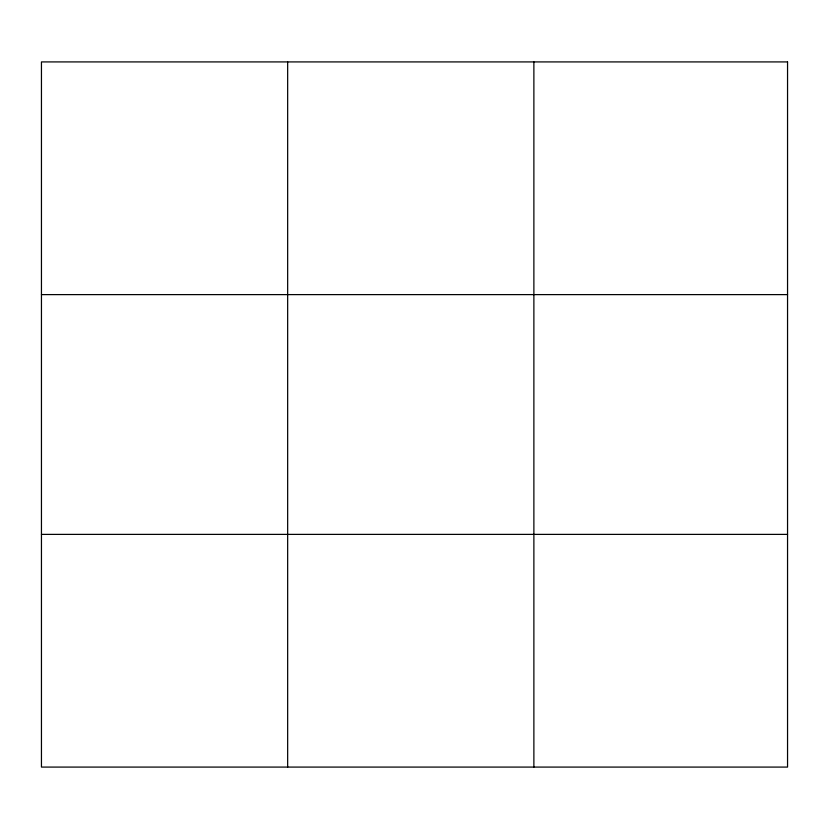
<?xml version="1.0" encoding="UTF-8"?>
<svg xmlns="http://www.w3.org/2000/svg" width="829" height="829" viewBox="0 0 829 829"><rect width="100%" height="100%" fill="white"/><g stroke="black" fill="none" stroke-linecap="round" stroke-linejoin="round"><path stroke-width="1.24" d="M287.663 767.084L287.663 61.916M533.876 767.084L533.876 61.916M41.45 294.616L787.55 294.616M41.45 534.384L787.55 534.384M787.55 61.916L787.55 767.084L41.45 767.084L41.45 61.916L787.55 61.916"/></g></svg>
